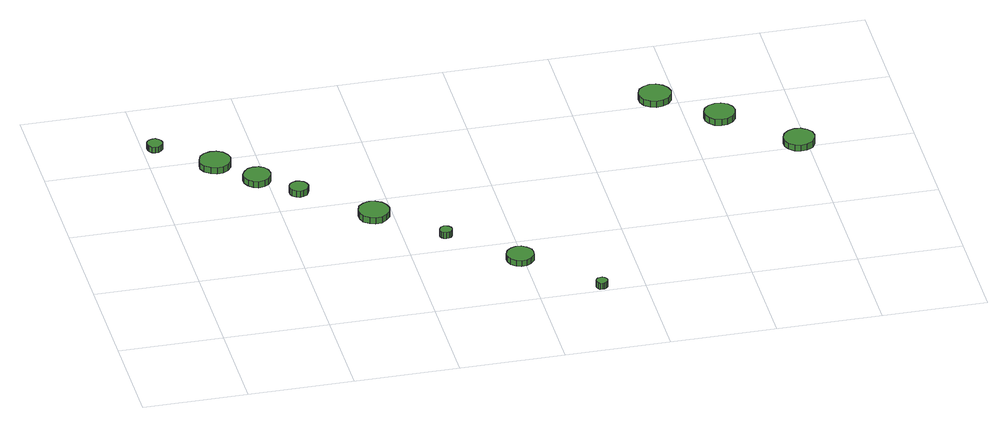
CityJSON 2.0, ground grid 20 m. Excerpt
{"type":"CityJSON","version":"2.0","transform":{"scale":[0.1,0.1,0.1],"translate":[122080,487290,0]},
"CityObjects":{
"tree1":{"type":"SolitaryVegetationObject","attributes":{"function":"something"},"geometry":[{"type":"MultiSurface","lod":"1","boundaries":[[[0,1,2,3,4,5,6,7,8,9,10,11,12,13,14]],[[15,16,17,18,19,20,21,22,23,24,25,26,27,28,29]],[[0,29,28,1]],[[1,28,27,2]],[[2,27,26,3]],[[3,26,25,4]],[[4,25,24,5]],[[5,24,23,6]],[[6,23,22,7]],[[7,22,21,8]],[[8,21,20,9]],[[9,20,19,10]],[[10,19,18,11]],[[11,18,17,12]],[[12,17,16,13]],[[13,16,15,14]],[[14,15,29,0]]]}]},
"tree2":{"type":"SolitaryVegetationObject","attributes":{"function":"something"},"geometry":[{"type":"MultiSurface","lod":"1","boundaries":[[[30,31,32,33,34,35,36,37,38,39,40,41,42,43,44]],[[45,46,47,48,49,50,51,52,53,54,55,56,57,58,59]],[[30,59,58,31]],[[31,58,57,32]],[[32,57,56,33]],[[33,56,55,34]],[[34,55,54,35]],[[35,54,53,36]],[[36,53,52,37]],[[37,52,51,38]],[[38,51,50,39]],[[39,50,49,40]],[[40,49,48,41]],[[41,48,47,42]],[[42,47,46,43]],[[43,46,45,44]],[[44,45,59,30]]]}]},
"tree3":{"type":"SolitaryVegetationObject","attributes":{"function":"something"},"geometry":[{"type":"MultiSurface","lod":"1","boundaries":[[[60,61,62,63,64,65,66,67,68,69,70,71,72,73,74]],[[75,76,77,78,79,80,81,82,83,84,85,86,87,88,89]],[[60,89,88,61]],[[61,88,87,62]],[[62,87,86,63]],[[63,86,85,64]],[[64,85,84,65]],[[65,84,83,66]],[[66,83,82,67]],[[67,82,81,68]],[[68,81,80,69]],[[69,80,79,70]],[[70,79,78,71]],[[71,78,77,72]],[[72,77,76,73]],[[73,76,75,74]],[[74,75,89,60]]]}]},
"tree4":{"type":"SolitaryVegetationObject","attributes":{"function":"something"},"geometry":[{"type":"MultiSurface","lod":"1","boundaries":[[[90,91,92,93,94,95,96,97,98,99,100,101,102,103,104]],[[105,106,107,108,109,110,111,112,113,114,115,116,117,118,119]],[[90,119,118,91]],[[91,118,117,92]],[[92,117,116,93]],[[93,116,115,94]],[[94,115,114,95]],[[95,114,113,96]],[[96,113,112,97]],[[97,112,111,98]],[[98,111,110,99]],[[99,110,109,100]],[[100,109,108,101]],[[101,108,107,102]],[[102,107,106,103]],[[103,106,105,104]],[[104,105,119,90]]]}]},
"tree5":{"type":"SolitaryVegetationObject","attributes":{"function":"something"},"geometry":[{"type":"MultiSurface","lod":"1","boundaries":[[[120,121,122,123,124,125,126,127,128,129,130,131,132,133,134]],[[135,136,137,138,139,140,141,142,143,144,145,146,147,148,149]],[[120,149,148,121]],[[121,148,147,122]],[[122,147,146,123]],[[123,146,145,124]],[[124,145,144,125]],[[125,144,143,126]],[[126,143,142,127]],[[127,142,141,128]],[[128,141,140,129]],[[129,140,139,130]],[[130,139,138,131]],[[131,138,137,132]],[[132,137,136,133]],[[133,136,135,134]],[[134,135,149,120]]]}]},
"tree6":{"type":"SolitaryVegetationObject","attributes":{"function":"something"},"geometry":[{"type":"MultiSurface","lod":"1","boundaries":[[[150,151,152,153,154,155,156,157,158,159,160,161,162,163,164]],[[165,166,167,168,169,170,171,172,173,174,175,176,177,178,179]],[[150,179,178,151]],[[151,178,177,152]],[[152,177,176,153]],[[153,176,175,154]],[[154,175,174,155]],[[155,174,173,156]],[[156,173,172,157]],[[157,172,171,158]],[[158,171,170,159]],[[159,170,169,160]],[[160,169,168,161]],[[161,168,167,162]],[[162,167,166,163]],[[163,166,165,164]],[[164,165,179,150]]]}]},
"tree7":{"type":"SolitaryVegetationObject","attributes":{"function":"something"},"geometry":[{"type":"MultiSurface","lod":"1","boundaries":[[[180,181,182,183,184,185,186,187,188,189,190,191,192,193,194]],[[195,196,197,198,199,200,201,202,203,204,205,206,207,208,209]],[[180,209,208,181]],[[181,208,207,182]],[[182,207,206,183]],[[183,206,205,184]],[[184,205,204,185]],[[185,204,203,186]],[[186,203,202,187]],[[187,202,201,188]],[[188,201,200,189]],[[189,200,199,190]],[[190,199,198,191]],[[191,198,197,192]],[[192,197,196,193]],[[193,196,195,194]],[[194,195,209,180]]]}]},
"tree8":{"type":"SolitaryVegetationObject","attributes":{"function":"something"},"geometry":[{"type":"MultiSurface","lod":"1","boundaries":[[[210,211,212,213,214,215,216,217,218,219,220,221,222,223,224]],[[225,226,227,228,229,230,231,232,233,234,235,236,237,238,239]],[[210,239,238,211]],[[211,238,237,212]],[[212,237,236,213]],[[213,236,235,214]],[[214,235,234,215]],[[215,234,233,216]],[[216,233,232,217]],[[217,232,231,218]],[[218,231,230,219]],[[219,230,229,220]],[[220,229,228,221]],[[221,228,227,222]],[[222,227,226,223]],[[223,226,225,224]],[[224,225,239,210]]]}]},
"tree9":{"type":"SolitaryVegetationObject","attributes":{"function":"something"},"geometry":[{"type":"MultiSurface","lod":"1","boundaries":[[[240,241,242,243,244,245,246,247,248,249,250,251,252,253,254]],[[255,256,257,258,259,260,261,262,263,264,265,266,267,268,269]],[[240,269,268,241]],[[241,268,267,242]],[[242,267,266,243]],[[243,266,265,244]],[[244,265,264,245]],[[245,264,263,246]],[[246,263,262,247]],[[247,262,261,248]],[[248,261,260,249]],[[249,260,259,250]],[[250,259,258,251]],[[251,258,257,252]],[[252,257,256,253]],[[253,256,255,254]],[[254,255,269,240]]]}]},
"tree10":{"type":"SolitaryVegetationObject","attributes":{"function":"something"},"geometry":[{"type":"MultiSurface","lod":"1","boundaries":[[[270,271,272,273,274,275,276,277,278,279,280,281,282,283,284]],[[285,286,287,288,289,290,291,292,293,294,295,296,297,298,299]],[[270,299,298,271]],[[271,298,297,272]],[[272,297,296,273]],[[273,296,295,274]],[[274,295,294,275]],[[275,294,293,276]],[[276,293,292,277]],[[277,292,291,278]],[[278,291,290,279]],[[279,290,289,280]],[[280,289,288,281]],[[281,288,287,282]],[[282,287,286,283]],[[283,286,285,284]],[[284,285,299,270]]]}]},
"tree11":{"type":"SolitaryVegetationObject","attributes":{"function":"something"},"geometry":[{"type":"MultiSurface","lod":"1","boundaries":[[[300,301,302,303,304,305,306,307,308,309,310,311,312,313,314]],[[315,316,317,318,319,320,321,322,323,324,325,326,327,328,329]],[[300,329,328,301]],[[301,328,327,302]],[[302,327,326,303]],[[303,326,325,304]],[[304,325,324,305]],[[305,324,323,306]],[[306,323,322,307]],[[307,322,321,308]],[[308,321,320,309]],[[309,320,319,310]],[[310,319,318,311]],[[311,318,317,312]],[[312,317,316,313]],[[313,316,315,314]],[[314,315,329,300]]]}]}
},
"vertices":[
[37,660,15],[36,666,15],[32,671,15],[27,675,15],[21,675,15],[15,673,15],[10,669,15],[8,663,15],[8,657,15],[10,652,15],[15,647,15],[21,645,15],[27,646,15],[32,649,15],[36,654,15],[36,654,3],[32,649,3],[27,646,3],[21,645,3],[15,647,3],[10,652,3],[8,657,3],[8,663,3],[10,669,3],[15,673,3],[21,675,3],[27,675,3],[32,671,3],[36,666,3],[37,660,3],
[147,576,17],[144,588,17],[137,598,17],[126,604,17],[114,605,17],[103,602,17],[93,594,17],[88,582,17],[88,570,17],[93,559,17],[103,551,17],[114,547,17],[126,548,17],[137,554,17],[144,564,17],[144,564,4],[137,554,4],[126,548,4],[114,547,4],[103,551,4],[93,559,4],[88,570,4],[88,582,4],[93,594,4],[103,602,4],[114,605,4],[126,604,4],[137,598,4],[144,588,4],[147,576,4],
[207,511,16],[205,522,16],[199,531,16],[190,536,16],[179,537,16],[169,534,16],[161,526,16],[156,517,16],[156,506,16],[161,496,16],[169,489,16],[179,485,16],[190,487,16],[199,492,16],[205,501,16],[205,501,3],[199,492,3],[190,487,3],[179,485,3],[169,489,3],[161,496,3],[156,506,3],[156,517,3],[161,526,3],[169,534,3],[179,537,3],[190,536,3],[199,531,3],[205,522,3],[207,511,3],
[266,455,15],[264,462,15],[260,468,15],[253,472,15],[246,473,15],[239,471,15],[233,466,15],[230,459,15],[230,451,15],[233,445,15],[239,440,15],[246,437,15],[253,438,15],[260,442,15],[264,448,15],[264,448,2],[260,442,2],[253,438,2],[246,437,2],[239,440,2],[233,445,2],[230,451,2],[230,459,2],[233,466,2],[239,471,2],[246,473,2],[253,472,2],[260,468,2],[264,462,2],[266,455,2],
[394,345,15],[391,357,15],[384,367,15],[373,373,15],[361,375,15],[350,371,15],[340,363,15],[336,351,15],[336,339,15],[340,328,15],[350,320,15],[361,316,15],[373,317,15],[384,324,15],[391,333,15],[391,333,2],[384,324,2],[373,317,2],[361,316,2],[350,320,2],[340,328,2],[336,339,2],[336,351,2],[340,363,2],[350,371,2],[361,375,2],[373,373,2],[384,367,2],[391,357,2],[394,345,2],
[490,249,15],[489,254,15],[486,258,15],[482,260,15],[477,261,15],[472,259,15],[469,256,15],[467,251,15],[467,246,15],[469,242,15],[472,239,15],[477,237,15],[482,238,15],[486,240,15],[489,244,15],[489,244,2],[486,240,2],[482,238,2],[477,237,2],[472,239,2],[469,242,2],[467,246,2],[467,251,2],[469,256,2],[472,259,2],[477,261,2],[482,260,2],[486,258,2],[489,254,2],[490,249,2],
[619,138,14],[617,149,14],[610,157,14],[601,163,14],[590,164,14],[580,160,14],[572,153,14],[568,143,14],[568,133,14],[572,123,14],[580,116,14],[590,112,14],[601,113,14],[610,119,14],[617,127,14],[617,127,2],[610,119,2],[601,113,2],[590,112,2],[580,116,2],[572,123,2],[568,133,2],[568,143,2],[572,153,2],[580,160,2],[590,164,2],[601,163,2],[610,157,2],[617,149,2],[619,138,2],
[730,13,15],[729,17,15],[726,21,15],[722,23,15],[718,23,15],[713,22,15],[710,19,15],[708,15,15],[708,10,15],[710,6,15],[713,3,15],[718,2,15],[722,2,15],[726,4,15],[729,8,15],[729,8,2],[726,4,2],[722,2,2],[718,2,2],[713,3,2],[710,6,2],[708,10,2],[708,15,2],[710,19,2],[713,22,2],[718,23,2],[722,23,2],[726,21,2],[729,17,2],[730,13,2],
[991,621,15],[988,633,15],[980,643,15],[969,650,15],[957,651,15],[945,647,15],[935,639,15],[930,627,15],[930,614,15],[935,603,15],[945,594,15],[957,590,15],[969,592,15],[980,598,15],[988,608,15],[988,608,2],[980,598,2],[969,592,2],[957,590,2],[945,594,2],[935,603,2],[930,614,2],[930,627,2],[935,639,2],[945,647,2],[957,651,2],[969,650,2],[980,643,2],[988,633,2],[991,621,2],
[1092,531,15],[1089,543,15],[1082,553,15],[1071,559,15],[1059,560,15],[1047,556,15],[1038,548,15],[1033,537,15],[1033,525,15],[1038,514,15],[1047,506,15],[1059,502,15],[1071,503,15],[1082,509,15],[1089,519,15],[1089,519,2],[1082,509,2],[1071,503,2],[1059,502,2],[1047,506,2],[1038,514,2],[1033,525,2],[1033,537,2],[1038,548,2],[1047,556,2],[1059,560,2],[1071,559,2],[1082,553,2],[1089,543,2],[1092,531,2],
[1215,416,13],[1213,428,13],[1206,437,13],[1195,444,13],[1183,445,13],[1171,441,13],[1162,433,13],[1157,422,13],[1157,409,13],[1162,398,13],[1171,390,13],[1183,386,13],[1195,388,13],[1206,394,13],[1213,404,13],[1213,404,0],[1206,394,0],[1195,388,0],[1183,386,0],[1171,390,0],[1162,398,0],[1157,409,0],[1157,422,0],[1162,433,0],[1171,441,0],[1183,445,0],[1195,444,0],[1206,437,0],[1213,428,0],[1215,416,0]
]}
